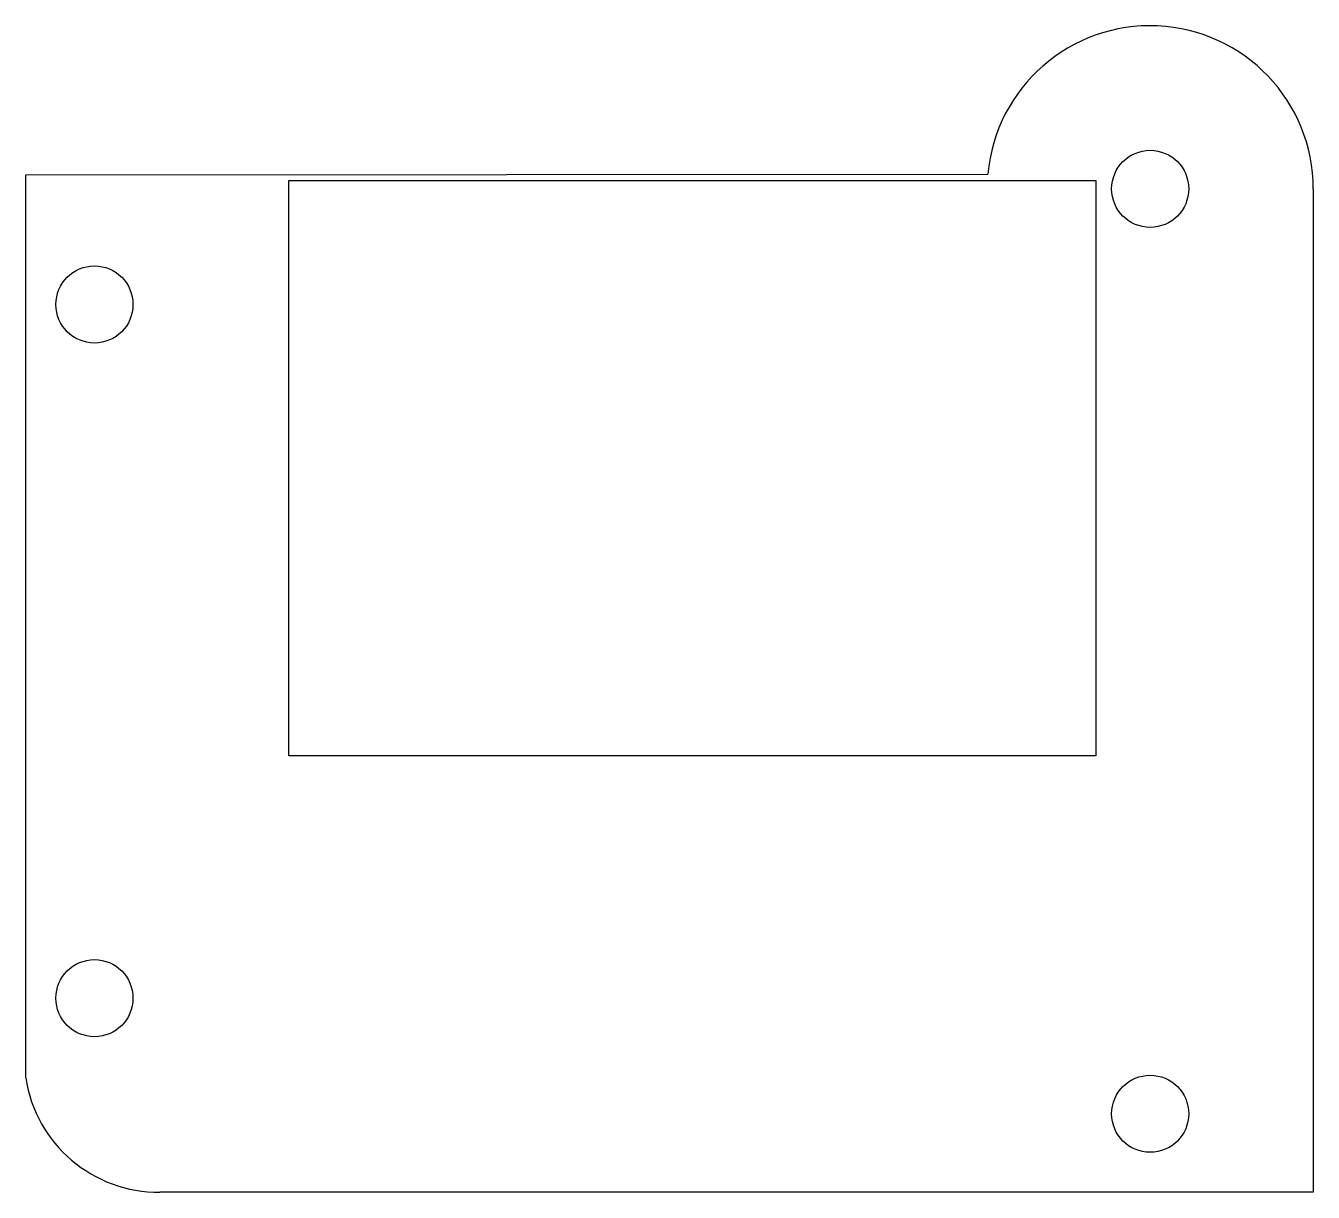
# Model space of a CAD drawing. Header units: millimetres. Extents: x -27.7 to 22.4, y -21.4 to 24.
import ezdxf

# ---------------------------------------------------------------- set-up
doc = ezdxf.new("R2010")
doc.units = ezdxf.units.MM
doc.header["$MEASUREMENT"] = 0
doc.layers.add('cadre oled', color=2, linetype='Continuous')

msp = doc.modelspace()

# ---------------------------------------------------------------- linework, layer by layer
at = {"layer": 'cadre oled'}
for p, q in [((-27.725, 18.235, 15.5), (9.728, 18.252, 15.5)), ((-27.725, -16.915, 15.5), (-27.725, 18.235, 15.5)), ((22.398, 17.685, 15.5), (22.395, -21.369, 15.5)), ((22.395, -21.369, 15.5), (-22.5, -21.369, 15.5))]:
    msp.add_line(p, q, dxfattribs=at)
msp.add_lwpolyline([(-17.479, 18.011), (13.933, 18.011), (13.933, -4.383), (-17.479, -4.383)], close=True, dxfattribs=at)
at = {"layer": 'cadre oled', "elevation": 15.5}
msp.add_lwpolyline([(-27.725, -16.915, 0.37329), (-22.5, -21.369)], format="xyb", dxfattribs=at)
at = {"layer": 'cadre oled'}
for centre in [(16.05, 17.685, 15.5), (-25.05, 13.185, 15.5), (-25.05, -13.815, 15.5), (16.05, -18.315, 15.5)]:
    msp.add_circle(centre, 1.5, dxfattribs=at)
msp.add_arc((16.05, 17.685, 15.5), 6.348, 359.9966, 174.8788, dxfattribs=at)

doc.saveas('drawing.dxf')
